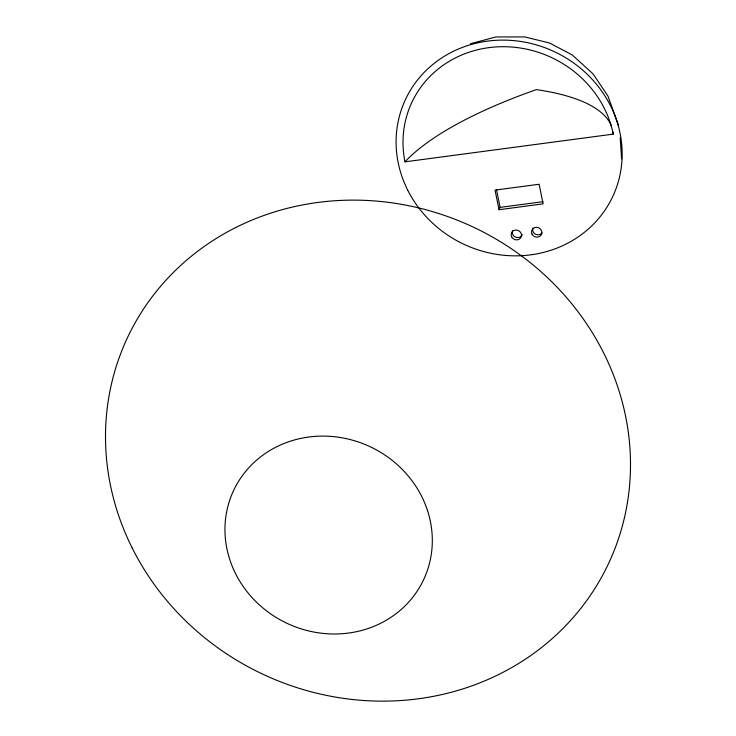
<?xml version="1.0" encoding="UTF-8"?>
<svg xmlns="http://www.w3.org/2000/svg" width="736" height="736" viewBox="0 0 736 736"><rect width="100%" height="100%" fill="white"/><g stroke="black" fill="none" stroke-linecap="round" stroke-linejoin="round"><path stroke-width="1.1" d="M499.017 209.723L495.034 190.118L539.129 184.258L543.113 203.854L499.017 209.723L500.103 207.386L496.57 189.962M612.996 131.965L613.281 134.118L404.975 161.837L407.44 159.316A281.888 85.523 -11.5 0 1 536.342 89.617A281.888 85.523 -11.5 0 1 608.985 121.284M470.405 43.746L495.843 36.966L524.823 36.929L549.59 43.019L572.212 54.942L593.096 73.931L607.936 96.039L618.682 125.782M500.103 207.386L543.067 201.673M620.209 137.724L621.589 158.875M404.975 161.837A107.428 99.884 25 0 1 488.768 47.656A107.428 99.884 25 0 1 613.281 134.118M609.555 122.213A281.888 85.523 -11.5 0 1 611.404 126.012M542.073 232.898A5.244 4.876 25 0 1 532.864 228.05M522.321 234.48A5.244 4.876 25 0 1 515.734 237.204A5.244 4.876 25 0 1 512.514 230.754M235.492 573.5A104.963 97.594 25 0 0 414.653 594.78A104.963 97.594 25 0 0 335.763 436.862A104.963 97.594 25 0 0 235.492 573.5M132.186 547.97A265.733 247.075 25 0 0 585.773 601.864A265.733 247.075 25 0 0 386.032 202.06A265.733 247.075 25 0 0 132.186 547.97M407.588 189.897A114.43 106.389 25 0 0 602.904 213.1A114.43 106.389 25 0 0 516.893 40.94A114.43 106.389 25 0 0 407.588 189.897M511.667 236.872A5.244 4.876 25 0 0 520.628 237.94A5.244 4.876 25 0 0 516.681 230.046A5.244 4.876 25 0 0 511.667 236.872M532.018 234.168A5.244 4.876 25 0 0 540.978 235.235A5.244 4.876 25 0 0 537.032 227.332A5.244 4.876 25 0 0 532.018 234.168"/></g></svg>
